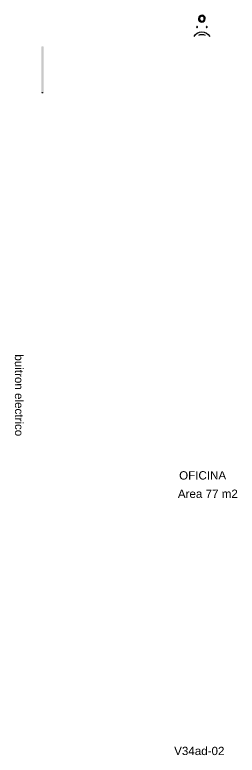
# Model space of a CAD drawing. Header units: millimetres. Extents: x -967 to 876, y -355 to 681.
# Drawn here: x -80.14 to -76.92, y -339.63 to -328.93 of the extents above; entities that cross this region are included whole.
import ezdxf

# ---------------------------------------------------------------- set-up
doc = ezdxf.new("R2010")
doc.units = ezdxf.units.MM
doc.layers.add('GG_PISO 3', color=8, linetype='Continuous')
doc.styles.get("Standard").update_dxf_attribs({"font": 'arial.ttf'})

msp = doc.modelspace()

# ---------------------------------------------------------------- hatches: boundary and pattern name
at = {"layer": 'GG_PISO 3'}
h = msp.add_hatch(color=256, dxfattribs=at)
edge = h.paths.add_edge_path()
edge.add_line((-79.757, -330.071), (-79.757, -329.393))
edge.add_arc((-79.751, -329.393), 0.00538, 90.0003, 180.0003, ccw=False)
edge.add_line((-79.751, -329.388), (-79.73, -329.388))
edge.add_arc((-79.73, -329.393), 0.00538, 0.0003, 90.0003, ccw=False)
edge.add_line((-79.724, -329.393), (-79.724, -330.065))
edge.add_arc((-79.73, -330.065), 0.00538, -89.9997, 0.0003, ccw=False)
edge.add_line((-79.73, -330.071), (-79.757, -330.071))
h = msp.add_hatch(color=256, dxfattribs=at)
edge = h.paths.add_edge_path()
edge.add_line((-79.757, -330.071), (-79.757, -329.393))
edge.add_arc((-79.751, -329.393), 0.00538, 90.0003, 180.0003, ccw=False)
edge.add_line((-79.751, -329.388), (-79.73, -329.388))
edge.add_arc((-79.73, -329.393), 0.00538, 0.0003, 90.0003, ccw=False)
edge.add_line((-79.724, -329.393), (-79.724, -330.065))
edge.add_arc((-79.73, -330.065), 0.00538, -89.9997, 0.0003, ccw=False)
edge.add_line((-79.73, -330.071), (-79.757, -330.071))

# ---------------------------------------------------------------- linework, layer by layer
msp.add_circle((-79.741, -330.055, 0), 0.00269, dxfattribs=at)
msp.add_circle((-79.741, -330.055, 0), 0.00269, dxfattribs=at)
at = {"layer": 'GG_PISO 3', "extrusion": (1.55665e-06, -4.47371e-06, -1)}
for centre, major_axis in [((-77.435, -328.987, 0), (0.0472, 0.0164)), ((-77.435, -328.987, 0), (0.0425, 0.0148)), ((-77.435, -328.987, 0), (0.0331, 0.0115)), ((-77.505, -329.107, 0), (0.00567, 0.00197)), ((-77.365, -329.107, 0), (0.00567, 0.00197))]:
    msp.add_ellipse(centre, major_axis=major_axis, ratio=1, dxfattribs=at)
for major_axis, start_param, end_param in [((0.121, 0.042), 3.962815, 6.131668), ((0.0863, 0.03), 4.528683, 5.5658)]:
    msp.add_ellipse((-77.435, -329.305, 0), major_axis=major_axis, ratio=1, start_param=start_param, end_param=end_param, dxfattribs=at)

# ---------------------------------------------------------------- texts
at = {"layer": 'GG_PISO 3'}
for s, rotation, p in [('buitron electrico', 270.0669, (-80.139, -333.837)), ('OFICINA', 0.0669, (-77.764, -335.646)), ('Area 77 m2', 0.0669, (-77.782, -335.912)), ('V34ad-02', 359.9331, (-77.836, -339.627))]:
    msp.add_text(s, height=0.12, rotation=rotation, dxfattribs=at).set_placement(p)

doc.saveas('drawing.dxf')
